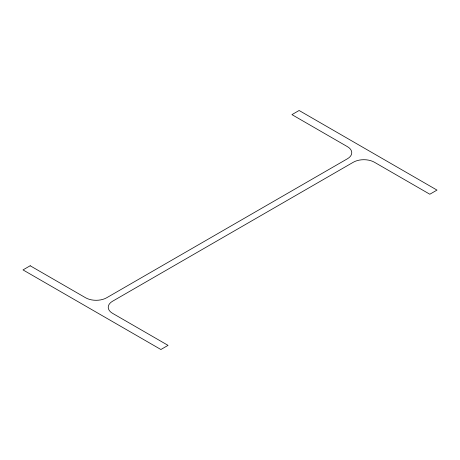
<?xml version="1.0" encoding="UTF-8"?>
<svg xmlns="http://www.w3.org/2000/svg" width="460" height="460" viewBox="0 0 460 460"><rect width="100%" height="100%" fill="white"/><g stroke="black" fill="none" stroke-linecap="round" stroke-linejoin="round"><path stroke-width="0.69" d="M30.176 265.765L23 269.905L160.885 349.508L168.055 345.368L112.591 313.346A14.846 8.573 0 0 1 112.591 301.219L353.36 162.213A14.846 8.573 0 0 1 374.359 162.213L429.824 194.235L437 190.095L299.115 110.492L291.945 114.632L347.409 146.654A14.846 8.573 0 0 1 347.409 158.78L106.639 297.787A14.846 8.573 0 0 1 85.64 297.787L30.176 265.765"/></g></svg>
